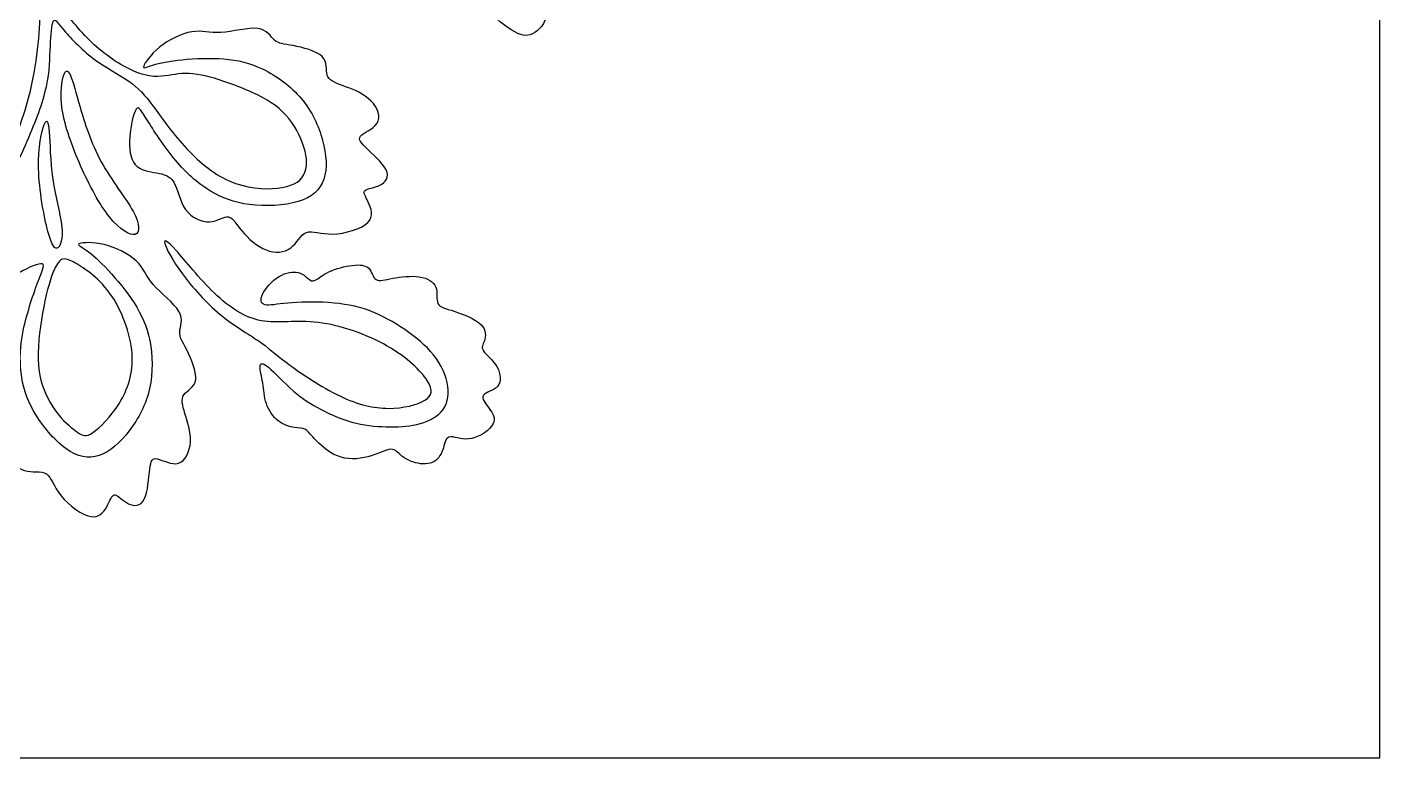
# Model space of a CAD drawing. Header units: millimetres. Extents: x -233 to 226, y -201 to 195.
# Drawn here: x 25 to 226.4, y -200.7 to -92 of the extents above; entities that cross this region are included whole.
import ezdxf

# ---------------------------------------------------------------- set-up
doc = ezdxf.new("R2010")
doc.units = ezdxf.units.MM
doc.layers.add('DV1_Layer_1', color=7, linetype='Continuous')
doc.layers.add('Layer_1', color=7, linetype='Continuous')

msp = doc.modelspace()

# ---------------------------------------------------------------- linework, layer by layer
at = {"layer": 'DV1_Layer_1', "color": 1, "linetype": 'Continuous'}
for points, knots in [([(100.21, -92.99), (101.12, -92.56), (102.12, -91.57), (102.49, -89.59), (102.87, -87.62), (102.63, -84.66), (101.86, -82.41), (101.1, -80.15), (99.82, -78.6), (96.93, -73.95), (95.33, -70.85), (94.28, -68.17), (93.22, -65.49), (92.71, -63.24), (92.51, -60.95), (92.3, -58.66), (92.4, -56.33), (92.22, -55.3), (92.04, -54.27), (91.58, -54.54), (90.93, -55.65), (90.29, -56.77), (89.47, -58.73), (88.68, -60.28), (87.89, -61.83), (87.14, -62.97), (86.41, -66.46), (86.44, -68.81), (86.09, -70.92), (85.73, -73.03), (85.01, -74.9), (85.81, -79.21), (87.33, -81.66), (88.79, -83.18), (90.24, -84.71), (91.62, -85.32), (92.67, -86.77), (92.33, -87.62), (93.1, -88.82), (93.88, -90.02), (95.77, -91.57), (97.12, -92.42), (98.48, -93.26), (99.31, -93.41), (100.21, -92.99)], [0, 0, 0, 0, 0.058824, 0.058824, 0.058824, 0.117647, 0.117647, 0.117647, 0.176471, 0.176471, 0.235294, 0.235294, 0.235294, 0.294118, 0.294118, 0.294118, 0.352941, 0.352941, 0.352941, 0.411765, 0.411765, 0.411765, 0.470588, 0.470588, 0.470588, 0.529412, 0.529412, 0.588235, 0.588235, 0.588235, 0.647059, 0.647059, 0.705882, 0.705882, 0.705882, 0.764706, 0.764706, 0.823529, 0.823529, 0.823529, 0.882353, 0.882353, 0.882353, 1, 1, 1, 1]), ([(23.45, -61.51), (24.54, -62.1), (26.53, -63.36), (28.57, -64.84), (30.6, -66.32), (32.69, -68.01), (33.91, -68.64), (35.13, -69.27), (35.5, -68.84), (36.71, -68.44), (37.92, -68.04), (39.98, -67.67), (42.36, -67.89), (44.73, -68.11), (47.42, -68.91), (48.9, -70.06), (50.38, -71.21), (50.64, -72.71), (50.23, -73.09), (49.82, -73.47), (48.73, -72.71), (47.45, -72.42), (46.16, -72.13), (44.68, -72.3), (42.85, -71.99), (41.02, -71.67), (38.84, -70.87), (37.38, -70.47), (35.91, -70.07), (35.16, -70.07), (35.66, -70.7), (36.15, -71.33), (37.9, -72.59), (39.57, -74.59), (41.24, -76.59), (42.84, -79.33), (43.14, -81.89), (43.45, -84.44), (42.45, -86.82), (41.23, -88.08), (40.01, -89.34), (38.55, -89.48), (37.98, -89.34), (37.41, -89.19), (37.73, -88.76), (38.31, -88.22), (38.89, -87.69), (39.74, -87.06), (40.64, -84.78), (40.68, -83.14), (39.94, -81.16), (39.21, -79.18), (37.68, -76.88), (36.73, -75.47), (35.79, -74.05), (35.43, -73.51), (35.13, -74.07), (35.21, -75.16), (35.64, -76.2), (36.08, -77.25), (36.88, -78.24), (37, -79.34), (37.12, -80.45), (36.56, -81.66), (36.33, -82.82), (36.1, -83.98), (36.2, -85.1), (35.96, -85.61), (35.72, -86.12), (35.13, -86.02), (33.8, -83.93), (33.04, -81.95), (32.99, -80.3), (32.94, -78.65), (33.6, -77.34), (33.99, -76.42), (34.38, -75.5), (34.5, -74.97), (34.5, -74.41), (34.5, -73.85), (34.38, -73.27), (34.15, -72.79), (33.92, -72.3), (33.58, -71.91), (32.7, -71.07), (31.81, -70.22), (30.38, -68.91), (28.95, -67.6), (27.52, -66.29), (26.09, -64.98), (25.54, -64.6), (24.98, -64.21), (25.3, -64.74), (25.76, -66.2), (26.22, -67.65), (26.82, -70.02), (27.11, -72.42), (27.4, -74.82), (27.38, -77.25), (27.2, -79.12), (27.02, -81), (26.68, -82.34), (27.22, -84.04), (27.77, -85.75), (29.2, -87.84), (30.76, -89.87), (32.32, -91.91), (34.02, -93.89), (36.09, -95.57), (38.16, -97.24), (40.61, -98.6), (44.38, -99.58), (45.71, -99.2), (47.03, -99.01), (48.35, -98.82), (49.67, -98.8), (53.67, -99.76), (56.36, -100.73), (58.51, -101.71), (60.65, -102.69), (62.25, -103.69), (63.51, -105.07), (64.77, -106.45), (65.69, -108.22), (66.19, -109.84), (66.69, -111.46), (66.76, -112.94), (66.15, -114.01), (65.55, -115.08), (64.26, -115.73), (62.26, -115.95), (60.26, -116.17), (57.55, -115.95), (55.07, -114.86), (52.58, -113.77), (48.08, -109.84), (44.92, -105.33), (43.7, -103.7), (42.48, -102.06), (41.6, -101.04), (40.15, -100.04), (38.7, -99.03), (36.66, -98.04), (34.81, -96.63), (32.95, -95.23), (31.28, -93.41), (29.34, -91.11), (29.08, -90.62), (28.87, -91.12), (28.66, -91.62), (28.52, -93.1), (28.37, -96.54), (28.37, -98.5), (27.33, -103.22), (26.29, -105.99), (24.99, -108.97), (23.7, -111.95), (22.14, -115.15), (20.57, -118.1), (18.99, -121.06), (17.39, -123.78), (13.76, -128.19), (11.72, -129.88), (10.62, -131.18), (9.52, -132.48), (9.35, -133.37), (9.12, -134.2), (8.89, -135.02), (8.6, -135.77), (7.62, -136.68), (6.64, -137.59), (4.96, -138.66), (2.88, -139.45), (2.47, -139.19), (2.29, -138.63), (2.1, -138.07), (2.2, -136.38), (0.23, -134.94), (-0.02, -134.4), (-0.28, -133.85), (0.2, -133.48), (1.25, -132.83), (2.3, -132.18), (3.92, -131.26), (5.25, -130.91), (6.59, -130.56), (7.63, -130.78), (8.28, -130.73), (8.94, -130.68), (9.2, -130.37), (10.43, -128.99), (11.65, -127.6), (13.83, -125.16), (15.92, -122.19), (18, -119.22), (21.98, -112.24), (24.35, -105.6), (25.11, -102.75), (25.88, -99.91), (26.22, -97.53), (26.48, -95.31), (26.75, -93.1), (26.94, -91.04), (26.8, -89.5), (26.65, -87.96), (26.17, -86.94), (25.85, -86.79), (25.54, -86.65), (25.39, -87.38), (24.76, -88.87), (24.13, -90.36), (23.02, -92.61), (21.76, -94.68), (20.5, -96.75), (19.09, -98.64), (18.62, -100.24), (18.15, -101.84), (18.61, -103.15), (18.52, -104.87), (18.44, -106.59), (17.81, -108.73), (16.72, -110.43), (15.63, -112.14), (14.07, -113.43), (13.09, -114.78), (12.11, -116.14), (11.7, -117.57), (11.34, -117.83), (10.97, -118.08), (10.66, -117.16), (10.79, -116.08), (10.92, -115), (11.51, -113.77), (11.64, -111.94), (11.77, -110.11), (11.46, -107.68), (11.57, -105.82), (11.68, -103.95), (12.21, -102.64), (12.37, -101.82), (12.52, -101), (12.31, -100.66), (11.94, -100.63), (11.58, -100.61), (11.07, -100.9), (10.51, -101.54), (9.96, -102.18), (9.35, -103.18), (8.39, -103.78), (7.43, -104.39), (6.13, -104.61), (5.12, -104.81), (4.11, -105.02), (3.41, -105.21), (2.71, -105.96), (2.01, -106.71), (1.3, -108.02), (0.77, -108.3), (0.24, -108.58), (-0.13, -107.83), (-0.14, -106.71), (-0.15, -105.6), (0.19, -104.12), (1.27, -102.49), (2.35, -100.85), (4.16, -99.06), (6.31, -98.22), (8.45, -97.38), (10.92, -97.51), (14.12, -98.14), (14.85, -98.64), (15.66, -98.37), (16.47, -98.09), (17.37, -97.02), (18.45, -95.35), (19.53, -93.68), (20.79, -91.4), (21.71, -89.45), (22.63, -87.5), (23.21, -85.87), (23.7, -83.91), (24.18, -81.95), (24.57, -79.65), (24.67, -77.63), (24.76, -75.62), (24.57, -73.9), (24.34, -71.61), (24.11, -69.32), (23.84, -66.46), (23.44, -64.61), (23.04, -62.75), (22.51, -61.91), (22.34, -61.45), (22.17, -60.99), (22.36, -60.91), (23.45, -61.51)], [0, 0, 0, 0, 0.009524, 0.009524, 0.009524, 0.019048, 0.019048, 0.019048, 0.028571, 0.028571, 0.028571, 0.038095, 0.038095, 0.038095, 0.047619, 0.047619, 0.047619, 0.057143, 0.057143, 0.057143, 0.066667, 0.066667, 0.066667, 0.07619, 0.07619, 0.07619, 0.085714, 0.085714, 0.085714, 0.095238, 0.095238, 0.095238, 0.104762, 0.104762, 0.104762, 0.114286, 0.114286, 0.114286, 0.12381, 0.12381, 0.12381, 0.133333, 0.133333, 0.133333, 0.142857, 0.142857, 0.142857, 0.152381, 0.152381, 0.161905, 0.161905, 0.161905, 0.171429, 0.171429, 0.171429, 0.180952, 0.180952, 0.190476, 0.190476, 0.190476, 0.2, 0.2, 0.2, 0.209524, 0.209524, 0.209524, 0.219048, 0.219048, 0.219048, 0.228571, 0.228571, 0.238095, 0.238095, 0.238095, 0.247619, 0.247619, 0.247619, 0.257143, 0.257143, 0.257143, 0.266667, 0.266667, 0.266667, 0.27619, 0.27619, 0.27619, 0.285714, 0.285714, 0.285714, 0.295238, 0.295238, 0.295238, 0.304762, 0.304762, 0.304762, 0.314286, 0.314286, 0.314286, 0.32381, 0.32381, 0.32381, 0.333333, 0.333333, 0.333333, 0.342857, 0.342857, 0.342857, 0.352381, 0.352381, 0.352381, 0.361905, 0.361905, 0.371429, 0.371429, 0.371429, 0.380952, 0.380952, 0.390476, 0.390476, 0.390476, 0.4, 0.4, 0.4, 0.409524, 0.409524, 0.409524, 0.419048, 0.419048, 0.419048, 0.428571, 0.428571, 0.428571, 0.438095, 0.438095, 0.438095, 0.447619, 0.457143, 0.457143, 0.457143, 0.466667, 0.466667, 0.466667, 0.47619, 0.47619, 0.47619, 0.485714, 0.485714, 0.495238, 0.495238, 0.495238, 0.504762, 0.504762, 0.514286, 0.514286, 0.52381, 0.52381, 0.52381, 0.533333, 0.533333, 0.533333, 0.542857, 0.542857, 0.552381, 0.552381, 0.552381, 0.561905, 0.561905, 0.561905, 0.571429, 0.571429, 0.571429, 0.580952, 0.580952, 0.590476, 0.590476, 0.590476, 0.6, 0.609524, 0.609524, 0.609524, 0.619048, 0.619048, 0.619048, 0.628571, 0.628571, 0.628571, 0.638095, 0.638095, 0.638095, 0.647619, 0.647619, 0.647619, 0.657143, 0.657143, 0.657143, 0.666667, 0.67619, 0.67619, 0.67619, 0.685714, 0.685714, 0.685714, 0.695238, 0.695238, 0.695238, 0.704762, 0.704762, 0.704762, 0.714286, 0.714286, 0.714286, 0.72381, 0.72381, 0.72381, 0.733333, 0.733333, 0.733333, 0.742857, 0.742857, 0.742857, 0.752381, 0.752381, 0.752381, 0.761905, 0.761905, 0.761905, 0.771429, 0.771429, 0.771429, 0.780952, 0.780952, 0.780952, 0.790476, 0.790476, 0.790476, 0.8, 0.8, 0.8, 0.809524, 0.809524, 0.809524, 0.819048, 0.819048, 0.819048, 0.828571, 0.828571, 0.828571, 0.838095, 0.838095, 0.838095, 0.847619, 0.847619, 0.847619, 0.857143, 0.857143, 0.857143, 0.866667, 0.866667, 0.866667, 0.87619, 0.87619, 0.87619, 0.885714, 0.885714, 0.885714, 0.895238, 0.895238, 0.895238, 0.904762, 0.904762, 0.914286, 0.914286, 0.914286, 0.92381, 0.92381, 0.92381, 0.933333, 0.933333, 0.933333, 0.942857, 0.942857, 0.942857, 0.952381, 0.952381, 0.952381, 0.961905, 0.961905, 0.961905, 0.971429, 0.971429, 0.971429, 0.980952, 0.980952, 0.980952, 1, 1, 1, 1]), ([(42.35, -97.8), (42.5, -97.34), (43.31, -96.09), (44.69, -94.99), (46.06, -93.88), (48, -92.92), (49.51, -92.67), (51.02, -92.43), (52.1, -92.9), (53.83, -92.79), (55.56, -92.69), (57.92, -92.01), (59.34, -92.19), (60.76, -92.37), (61.22, -93.41), (61.83, -93.94), (62.43, -94.46), (63.18, -94.47), (64.58, -94.74), (65.99, -95), (68.06, -95.52), (68.91, -96.36), (69.76, -97.2), (69.4, -98.36), (69.65, -99.12), (69.89, -99.88), (70.75, -100.24), (71.94, -100.68), (73.13, -101.12), (74.65, -101.62), (75.77, -102.58), (76.9, -103.53), (77.62, -104.94), (77.26, -105.93), (76.89, -106.93), (75.45, -107.52), (74.83, -108.03), (74.22, -108.53), (74.44, -108.96), (75.36, -109.87), (76.28, -110.77), (77.91, -112.16), (78.43, -113.23), (78.94, -114.31), (77.75, -115.87), (75.63, -115.98), (75.29, -116.28), (74.95, -116.59), (75.34, -117.13), (75.77, -118.01), (76.19, -118.9), (76.66, -120.11), (75.7, -121.07), (74.74, -122.03), (72.34, -122.73), (70.51, -122.77), (68.69, -122.81), (67.45, -122.2), (66.56, -122.53), (65.68, -122.86), (65.17, -124.13), (64.23, -124.83), (63.29, -125.53), (61.93, -125.67), (60.58, -125.14), (59.22, -124.61), (57.87, -123.42), (56.98, -122.35), (56.09, -121.28), (55.65, -120.32), (54.96, -120.22), (54.28, -120.12), (53.34, -120.89), (52.13, -120.95), (50.93, -121.01), (49.47, -120.37), (48.59, -119.14), (47.71, -117.91), (47.42, -116.08), (46.84, -115.07), (46.25, -114.07), (45.37, -113.87), (44.27, -113.68), (43.17, -113.49), (41.84, -113.31), (40.33, -111.58), (40.14, -110.04), (40.27, -108.33), (40.39, -106.63), (40.84, -104.76), (41.23, -104.2), (41.62, -103.64), (41.96, -104.37), (44.01, -107.66), (45.72, -110.21), (47.37, -112.14), (49.02, -114.06), (50.62, -115.36), (52.31, -116.37), (53.99, -117.38), (55.76, -118.1), (58.08, -118.39), (60.41, -118.69), (63.29, -118.56), (65.34, -117.94), (67.4, -117.32), (68.63, -116.2), (69.16, -114.61), (69.7, -113.02), (69.54, -110.96), (68.96, -108.83), (68.38, -106.7), (67.39, -104.5), (65.82, -102.63), (64.25, -100.76), (62.11, -99.23), (60.13, -98.26), (58.15, -97.29), (56.33, -96.88), (54.28, -96.72), (52.24, -96.55), (49.97, -96.64), (48.09, -96.83), (46.2, -97.02), (44.7, -97.31), (43.7, -97.63), (42.7, -97.94), (42.19, -98.26), (42.35, -97.8)], [0, 0, 0, 0, 0.022222, 0.022222, 0.022222, 0.044444, 0.044444, 0.044444, 0.066667, 0.066667, 0.066667, 0.088889, 0.088889, 0.088889, 0.111111, 0.111111, 0.111111, 0.133333, 0.133333, 0.133333, 0.155556, 0.155556, 0.155556, 0.177778, 0.177778, 0.177778, 0.2, 0.2, 0.2, 0.222222, 0.222222, 0.222222, 0.244444, 0.244444, 0.244444, 0.266667, 0.266667, 0.266667, 0.288889, 0.288889, 0.288889, 0.311111, 0.311111, 0.311111, 0.333333, 0.355556, 0.355556, 0.355556, 0.377778, 0.377778, 0.377778, 0.4, 0.4, 0.4, 0.422222, 0.422222, 0.422222, 0.444444, 0.444444, 0.444444, 0.466667, 0.466667, 0.466667, 0.488889, 0.488889, 0.488889, 0.511111, 0.511111, 0.511111, 0.533333, 0.533333, 0.533333, 0.555556, 0.555556, 0.555556, 0.577778, 0.577778, 0.577778, 0.6, 0.6, 0.6, 0.622222, 0.622222, 0.622222, 0.644444, 0.644444, 0.666667, 0.666667, 0.666667, 0.688889, 0.688889, 0.688889, 0.711111, 0.711111, 0.733333, 0.733333, 0.733333, 0.755556, 0.755556, 0.755556, 0.777778, 0.777778, 0.777778, 0.8, 0.8, 0.8, 0.822222, 0.822222, 0.822222, 0.844444, 0.844444, 0.844444, 0.866667, 0.866667, 0.866667, 0.888889, 0.888889, 0.888889, 0.911111, 0.911111, 0.911111, 0.933333, 0.933333, 0.933333, 0.955556, 0.955556, 0.955556, 1, 1, 1, 1]), ([(30.49, -99), (30.17, -99.83), (29.85, -101.82), (30.23, -104.29), (30.6, -106.76), (31.67, -109.72), (32.95, -112.62), (34.24, -115.51), (35.74, -118.35), (37.25, -120.23), (38.77, -122.1), (40.3, -123.02), (41.06, -122.83), (41.82, -122.64), (41.82, -121.33), (40.76, -119.38), (39.69, -117.43), (37.56, -114.83), (36.02, -112.01), (34.48, -109.19), (33.53, -106.13), (32.88, -103.89), (32.23, -101.65), (31.86, -100.22), (31.51, -99.35), (31.16, -98.48), (30.82, -98.16), (30.49, -99)], [0, 0, 0, 0, 0.1, 0.1, 0.1, 0.2, 0.2, 0.2, 0.3, 0.3, 0.3, 0.4, 0.4, 0.4, 0.5, 0.5, 0.5, 0.6, 0.6, 0.6, 0.7, 0.7, 0.7, 0.8, 0.8, 0.8, 1, 1, 1, 1]), ([(27.55, -106.48), (27.16, -107.44), (26.6, -109.84), (26.69, -113.03), (26.77, -116.21), (27.5, -120.19), (28.09, -122.41), (28.69, -124.62), (29.15, -125.08), (29.56, -124.81), (29.97, -124.53), (30.34, -123.51), (30.14, -121.69), (29.95, -119.87), (29.2, -117.26), (28.81, -114.59), (28.42, -111.92), (28.4, -109.21), (28.28, -107.61), (28.15, -106.01), (27.94, -105.53), (27.55, -106.48)], [0, 0, 0, 0, 0.125, 0.125, 0.125, 0.25, 0.25, 0.25, 0.375, 0.375, 0.375, 0.5, 0.5, 0.5, 0.625, 0.625, 0.625, 0.75, 0.75, 0.75, 1, 1, 1, 1]), ([(32.82, -124.19), (33.28, -124.03), (34.76, -123.92), (36.47, -124.35), (38.18, -124.77), (40.13, -125.73), (41.24, -126.78), (42.35, -127.83), (42.63, -128.98), (43.76, -130.29), (44.89, -131.59), (46.87, -133.06), (47.59, -134.3), (48.3, -135.53), (47.76, -136.53), (47.7, -137.33), (47.65, -138.14), (48.1, -138.74), (49.38, -141.3), (50.23, -143.26), (50.08, -144.44), (49.93, -145.63), (48.78, -146.04), (48.33, -146.7), (47.87, -147.35), (48.1, -148.26), (48.48, -149.47), (48.85, -150.68), (49.37, -152.19), (49.3, -153.67), (49.22, -155.14), (48.54, -156.56), (47.53, -156.88), (46.51, -157.2), (45.17, -156.4), (44.39, -156.22), (43.62, -156.04), (43.41, -156.48), (43.25, -157.76), (43.09, -159.04), (42.97, -161.17), (42.43, -162.24), (41.89, -163.3), (40.91, -163.3), (40.07, -162.9), (39.24, -162.49), (38.55, -161.68), (38.1, -161.59), (37.66, -161.51), (37.46, -162.15), (37.02, -163.02), (36.58, -163.9), (35.89, -165.01), (34.55, -164.82), (33.2, -164.64), (31.19, -163.16), (30.05, -161.73), (28.91, -160.31), (28.64, -158.95), (27.85, -158.45), (27.05, -157.95), (25.73, -158.3), (24.6, -157.98), (23.47, -157.66), (22.54, -156.67), (22.14, -155.27), (21.74, -153.87), (21.86, -152.08), (22.17, -150.72), (22.49, -149.36), (22.98, -148.43), (22.64, -147.82), (22.3, -147.22), (21.13, -146.93), (20.35, -146.02), (19.57, -145.1), (19.19, -143.54), (19.64, -142.1), (20.09, -140.65), (21.36, -139.32), (21.81, -138.24), (22.25, -137.16), (21.88, -136.35), (21.36, -135.36), (20.84, -134.37), (20.18, -133.2), (20.41, -132.07), (20.63, -130.95), (21.75, -129.86), (23.18, -128.93), (24.61, -128), (26.36, -127.22), (27.05, -127.19), (27.74, -127.15), (27.36, -127.87), (26.67, -129.68), (25.99, -131.49), (25, -134.4), (24.47, -136.88), (23.94, -139.37), (23.87, -141.42), (24.09, -143.38), (24.31, -145.33), (24.81, -147.17), (25.99, -149.19), (27.17, -151.22), (29.01, -153.43), (30.75, -154.69), (32.5, -155.95), (34.13, -156.25), (35.72, -155.71), (37.31, -155.17), (38.85, -153.79), (40.19, -152.04), (41.54, -150.29), (42.68, -148.16), (43.21, -145.78), (43.75, -143.4), (43.67, -140.77), (43.24, -138.61), (42.81, -136.45), (42.03, -134.75), (40.92, -133.03), (39.81, -131.3), (38.37, -129.55), (37.07, -128.16), (35.78, -126.78), (34.63, -125.77), (33.78, -125.16), (32.92, -124.55), (32.36, -124.35), (32.82, -124.19)], [0, 0, 0, 0, 0.022222, 0.022222, 0.022222, 0.044444, 0.044444, 0.044444, 0.066667, 0.066667, 0.066667, 0.088889, 0.088889, 0.088889, 0.111111, 0.111111, 0.111111, 0.133333, 0.133333, 0.155556, 0.155556, 0.155556, 0.177778, 0.177778, 0.177778, 0.2, 0.2, 0.2, 0.222222, 0.222222, 0.222222, 0.244444, 0.244444, 0.244444, 0.266667, 0.266667, 0.266667, 0.288889, 0.288889, 0.288889, 0.311111, 0.311111, 0.311111, 0.333333, 0.333333, 0.333333, 0.355556, 0.355556, 0.355556, 0.377778, 0.377778, 0.377778, 0.4, 0.4, 0.4, 0.422222, 0.422222, 0.422222, 0.444444, 0.444444, 0.444444, 0.466667, 0.466667, 0.466667, 0.488889, 0.488889, 0.488889, 0.511111, 0.511111, 0.511111, 0.533333, 0.533333, 0.533333, 0.555556, 0.555556, 0.555556, 0.577778, 0.577778, 0.577778, 0.6, 0.6, 0.6, 0.622222, 0.622222, 0.622222, 0.644444, 0.644444, 0.644444, 0.666667, 0.666667, 0.666667, 0.688889, 0.688889, 0.688889, 0.711111, 0.711111, 0.711111, 0.733333, 0.733333, 0.733333, 0.755556, 0.755556, 0.755556, 0.777778, 0.777778, 0.777778, 0.8, 0.8, 0.8, 0.822222, 0.822222, 0.822222, 0.844444, 0.844444, 0.844444, 0.866667, 0.866667, 0.866667, 0.888889, 0.888889, 0.888889, 0.911111, 0.911111, 0.911111, 0.933333, 0.933333, 0.933333, 0.955556, 0.955556, 0.955556, 1, 1, 1, 1]), ([(47.19, -125.23), (48.54, -126.73), (50.67, -129.45), (52.87, -131.57), (55.08, -133.69), (57.36, -135.21), (59.84, -135.67), (62.32, -136.13), (65.01, -135.53), (71.66, -136.33), (75.61, -137.73), (78.6, -139.44), (81.59, -141.15), (83.63, -143.16), (84.56, -144.58), (85.49, -146), (85.32, -146.82), (84.2, -147.5), (83.07, -148.18), (80.99, -148.71), (76.57, -148.71), (74.25, -148.18), (71.53, -146.87), (68.82, -145.56), (65.72, -143.48), (63.73, -142), (61.74, -140.52), (60, -138.78), (55.78, -136.45), (53.71, -134.73), (51.64, -133.01), (49.6, -130.73), (48.11, -128.71), (46.62, -126.68), (45.68, -124.91), (45.48, -124.18), (45.29, -123.44), (45.85, -123.73), (47.19, -125.23)], [0, 0, 0, 0, 0.066667, 0.066667, 0.066667, 0.133333, 0.133333, 0.133333, 0.2, 0.2, 0.266667, 0.266667, 0.266667, 0.333333, 0.333333, 0.333333, 0.4, 0.4, 0.4, 0.466667, 0.466667, 0.533333, 0.533333, 0.533333, 0.6, 0.6, 0.6, 0.666667, 0.733333, 0.733333, 0.733333, 0.8, 0.8, 0.8, 0.866667, 0.866667, 0.866667, 1, 1, 1, 1]), ([(31.83, -126.93), (33.15, -127.6), (35.46, -129.05), (37.27, -131.55), (39.08, -134.04), (40.39, -137.57), (40.61, -140.53), (40.83, -143.5), (39.97, -145.9), (38.72, -147.93), (37.46, -149.96), (34.19, -153.26), (33.24, -152.78), (32.49, -152.26), (31.74, -151.73), (30.71, -150.94), (29.63, -149.59), (28.55, -148.25), (27.42, -146.36), (26.93, -144.09), (26.45, -141.82), (26.6, -139.17), (26.97, -136.53), (27.34, -133.89), (27.92, -131.27), (28.45, -129.61), (28.97, -127.94), (29.43, -127.24), (29.82, -126.82), (30.21, -126.41), (30.52, -126.27), (31.83, -126.93)], [0, 0, 0, 0, 0.083333, 0.083333, 0.083333, 0.166667, 0.166667, 0.166667, 0.25, 0.25, 0.25, 0.333333, 0.416667, 0.416667, 0.416667, 0.5, 0.5, 0.5, 0.583333, 0.583333, 0.583333, 0.666667, 0.666667, 0.666667, 0.75, 0.75, 0.75, 0.833333, 0.833333, 0.833333, 1, 1, 1, 1]), ([(59.67, -142.48), (59.64, -143), (59.9, -143.93), (60.06, -144.93), (60.21, -145.93), (60.26, -146.99), (60.6, -148), (60.94, -149.01), (61.58, -149.96), (63.15, -151.18), (64.09, -151.45), (64.78, -151.56), (65.47, -151.68), (65.93, -151.64), (66.32, -151.83), (66.71, -152.01), (67.02, -152.42), (67.78, -153.23), (68.54, -154.03), (69.75, -155.23), (71.18, -155.79), (72.6, -156.36), (74.25, -156.3), (75.69, -155.92), (77.14, -155.55), (78.38, -154.86), (79.13, -154.8), (79.87, -154.75), (80.12, -155.32), (81.45, -156.36), (82.55, -156.83), (83.56, -156.95), (84.56, -157.07), (85.48, -156.84), (86.07, -156.24), (86.65, -155.65), (86.91, -154.7), (87.34, -153.32), (87.52, -152.9), (88.17, -152.93), (88.81, -152.97), (89.91, -153.47), (91.18, -153.2), (92.44, -152.93), (93.86, -151.91), (94.33, -151.04), (94.8, -150.17), (94.31, -149.47), (93.21, -148), (92.6, -147.23), (93.23, -146.27), (94.47, -146.09), (95.04, -145.42), (95.62, -144.74), (95.52, -143.57), (94.94, -142.57), (94.36, -141.56), (93.3, -140.73), (92.54, -139.59), (92.84, -139.29), (93.05, -138.66), (93.26, -138.03), (93.38, -137.08), (92.54, -136.24), (91.69, -135.4), (89.88, -134.68), (87.24, -133.83), (86.42, -133.7), (85.86, -132.53), (86.13, -131.48), (85.81, -130.68), (85.49, -129.88), (84.59, -129.32), (83.37, -129.14), (82.15, -128.95), (80.61, -129.13), (79.43, -129.36), (78.25, -129.58), (77.41, -129.85), (76.93, -129.55), (76.45, -129.24), (76.32, -128.36), (75.84, -127.87), (75.37, -127.39), (74.54, -127.3), (73.43, -127.43), (72.32, -127.57), (70.92, -127.93), (68.92, -128.86), (68.33, -129.43), (67.89, -129.64), (67.44, -129.86), (67.15, -129.71), (66.82, -129.41), (66.48, -129.12), (66.09, -128.67), (65.35, -128.51), (64.62, -128.35), (63.53, -128.47), (61.45, -129.72), (60.46, -130.86), (60.04, -131.71), (59.62, -132.57), (59.78, -133.14), (60.4, -133.3), (61.02, -133.45), (62.11, -133.19), (63.79, -133.04), (65.47, -132.88), (67.73, -132.83), (72.02, -133.12), (74.04, -133.47), (75.92, -134.16), (77.81, -134.85), (79.57, -135.89), (81.2, -137), (82.84, -138.12), (84.35, -139.32), (85.49, -140.77), (86.64, -142.22), (87.43, -143.92), (87.63, -145.44), (87.84, -146.96), (87.46, -148.3), (86.6, -149.25), (85.74, -150.2), (84.4, -150.76), (82.99, -151.09), (81.57, -151.42), (80.09, -151.51), (78.45, -151.46), (76.81, -151.41), (75.01, -151.22), (73.35, -150.77), (71.69, -150.32), (70.16, -149.62), (68.74, -148.87), (67.32, -148.12), (66.01, -147.33), (64.62, -146.13), (63.24, -144.93), (61.79, -143.34), (60.9, -142.59), (60.02, -141.85), (59.69, -141.96), (59.67, -142.48)], [0, 0, 0, 0, 0.018868, 0.018868, 0.018868, 0.037736, 0.037736, 0.037736, 0.056604, 0.056604, 0.075472, 0.075472, 0.075472, 0.09434, 0.09434, 0.09434, 0.113208, 0.113208, 0.113208, 0.132075, 0.132075, 0.132075, 0.150943, 0.150943, 0.150943, 0.169811, 0.169811, 0.169811, 0.188679, 0.188679, 0.207547, 0.207547, 0.207547, 0.226415, 0.226415, 0.226415, 0.245283, 0.245283, 0.264151, 0.264151, 0.264151, 0.283019, 0.283019, 0.283019, 0.301887, 0.301887, 0.301887, 0.320755, 0.320755, 0.339623, 0.339623, 0.358491, 0.358491, 0.358491, 0.377358, 0.377358, 0.377358, 0.396226, 0.396226, 0.415094, 0.415094, 0.415094, 0.433962, 0.433962, 0.433962, 0.45283, 0.45283, 0.471698, 0.471698, 0.490566, 0.490566, 0.490566, 0.509434, 0.509434, 0.509434, 0.528302, 0.528302, 0.528302, 0.54717, 0.54717, 0.54717, 0.566038, 0.566038, 0.566038, 0.584906, 0.584906, 0.584906, 0.603774, 0.603774, 0.622642, 0.622642, 0.622642, 0.641509, 0.641509, 0.641509, 0.660377, 0.660377, 0.660377, 0.679245, 0.679245, 0.698113, 0.698113, 0.698113, 0.716981, 0.716981, 0.716981, 0.735849, 0.735849, 0.735849, 0.754717, 0.754717, 0.773585, 0.773585, 0.773585, 0.792453, 0.792453, 0.792453, 0.811321, 0.811321, 0.811321, 0.830189, 0.830189, 0.830189, 0.849057, 0.849057, 0.849057, 0.867925, 0.867925, 0.867925, 0.886792, 0.886792, 0.886792, 0.90566, 0.90566, 0.90566, 0.924528, 0.924528, 0.924528, 0.943396, 0.943396, 0.943396, 0.962264, 0.962264, 0.962264, 1, 1, 1, 1])]:
    msp.add_open_spline(points, degree=3, knots=knots, dxfattribs=at)
at = {"layer": 'Layer_1', "color": 7, "linetype": 'Continuous'}
for p, q in [((226.37, -200.73), (226.37, 195.21)), ((-233.23, -200.73), (226.37, -200.73))]:
    msp.add_line(p, q, dxfattribs=at)

doc.saveas('drawing.dxf')
